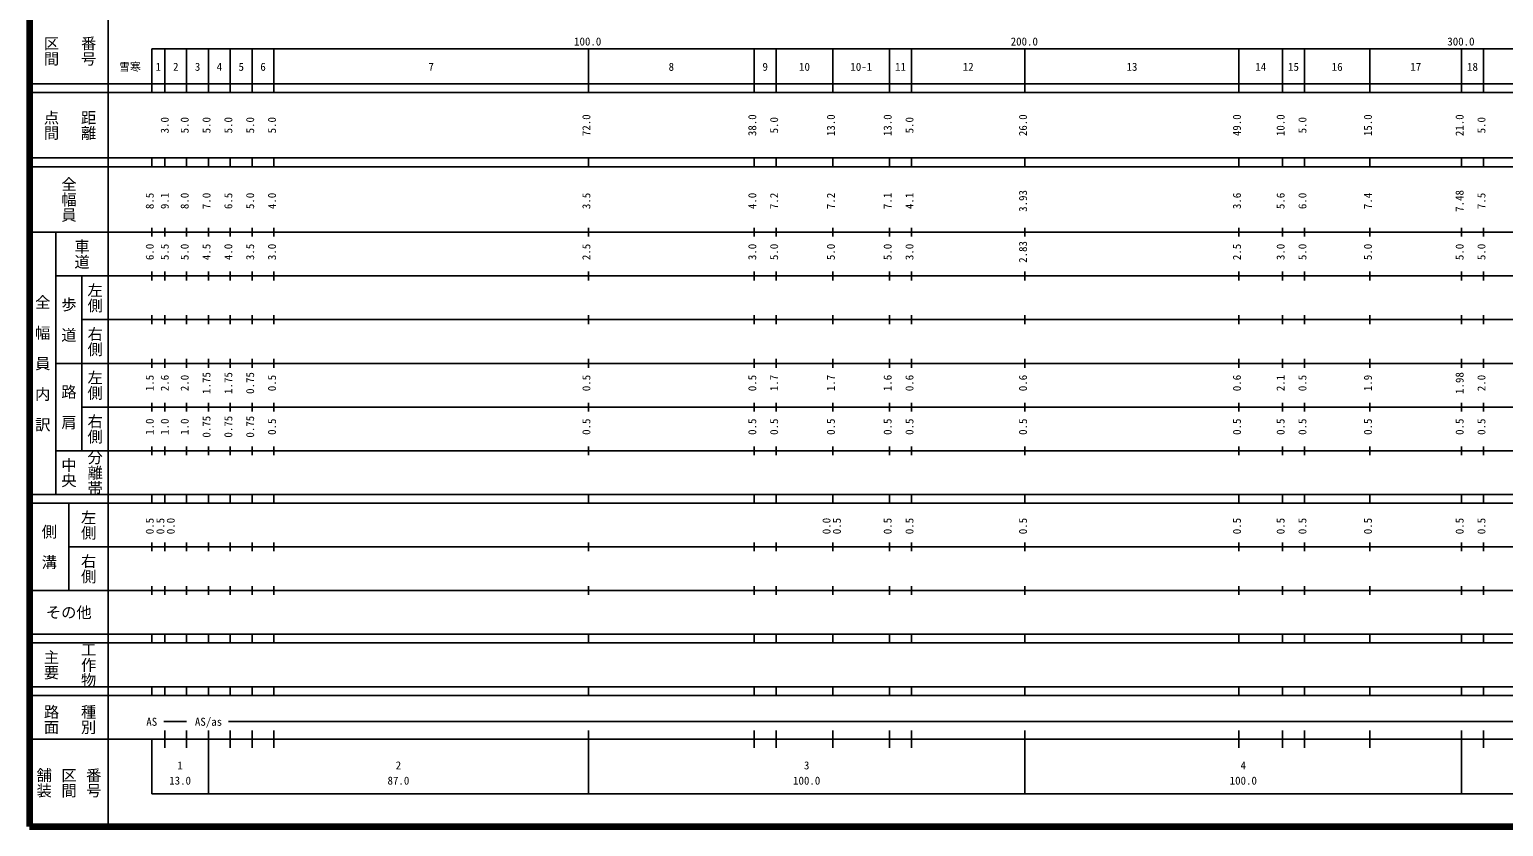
# Model space of a CAD drawing. Units: millimetres on the paper, enlarged 1000 times. Extents: x 40000 to 680000, y 20000 to 380000.
# Drawn here: x 40000 to 377598, y 20000 to 202409 of the extents above; entities that cross this region are included whole.
import ezdxf
from ezdxf.enums import TextEntityAlignment as Align

# ---------------------------------------------------------------- set-up
doc = ezdxf.new("R2010")
doc.units = ezdxf.units.MM
doc.header["$LTSCALE"] = 1000
doc.layers.add('M-TTL', color=2, linetype='Continuous', lineweight=140)
doc.layers.add('M-TTL-BAND', color=7, linetype='Continuous', lineweight=25)
doc.styles.add('@ＭＳ ゴシック', font='')
doc.styles.add('ＭＳ ゴシック', font='')
doc.styles.get('@ＭＳ ゴシック').set_extended_font_data('@MS Gothic')
doc.styles.get('ＭＳ ゴシック').set_extended_font_data('MS Gothic')

msp = doc.modelspace()

# ---------------------------------------------------------------- linework, layer by layer
at = {"layer": 'M-TTL'}
for p, q in [((40000, 380000), (40000, 20000)), ((40000, 20000), (680000, 20000))]:
    msp.add_line(p, q, dxfattribs=at)
at = {"layer": 'M-TTL-BAND'}
for p, q in [((58000, 370000), (58000, 20000)), ((68000, 198000), (579000, 198000)), ((68000, 198000), (68000, 188000)), ((71000, 188000), (71000, 198000)), ((76000, 188000), (76000, 198000)), ((81000, 188000), (81000, 198000)), ((86000, 188000), (86000, 198000)), ((91000, 188000), (91000, 198000)), ((96000, 188000), (96000, 198000)), ((168000, 188000), (168000, 198000)), ((206000, 188000), (206000, 198000)), ((211000, 188000), (211000, 198000)), ((224000, 188000), (224000, 198000)), ((237000, 188000), (237000, 198000)), ((242000, 188000), (242000, 198000)), ((268000, 188000), (268000, 198000)), ((317000, 188000), (317000, 198000)), ((327000, 188000), (327000, 198000)), ((332000, 188000), (332000, 198000)), ((347000, 188000), (347000, 198000)), ((368000, 188000), (368000, 198000)), ((373000, 188000), (373000, 198000)), ((40000, 190000), (579000, 190000)), ((40000, 188000), (579000, 188000)), ((40000, 173000), (579000, 173000)), ((68000, 171000), (68000, 173000)), ((71000, 171000), (71000, 173000)), ((76000, 171000), (76000, 173000)), ((81000, 171000), (81000, 173000)), ((86000, 171000), (86000, 173000)), ((91000, 171000), (91000, 173000)), ((96000, 171000), (96000, 173000)), ((168000, 171000), (168000, 173000)), ((206000, 171000), (206000, 173000)), ((211000, 171000), (211000, 173000)), ((224000, 171000), (224000, 173000)), ((237000, 171000), (237000, 173000)), ((242000, 171000), (242000, 173000)), ((268000, 171000), (268000, 173000)), ((317000, 171000), (317000, 173000)), ((327000, 171000), (327000, 173000)), ((332000, 171000), (332000, 173000)), ((347000, 171000), (347000, 173000)), ((368000, 171000), (368000, 173000)), ((373000, 171000), (373000, 173000)), ((40000, 171000), (579000, 171000)), ((40000, 156000), (579000, 156000)), ((46000, 96000), (46000, 156000)), ((68000, 155000), (68000, 157000)), ((71000, 155000), (71000, 157000)), ((76000, 155000), (76000, 157000)), ((81000, 155000), (81000, 157000)), ((86000, 155000), (86000, 157000)), ((91000, 155000), (91000, 157000)), ((96000, 155000), (96000, 157000)), ((168000, 155000), (168000, 157000)), ((206000, 155000), (206000, 157000)), ((211000, 155000), (211000, 157000)), ((224000, 155000), (224000, 157000)), ((237000, 155000), (237000, 157000)), ((242000, 155000), (242000, 157000)), ((268000, 155000), (268000, 157000)), ((317000, 155000), (317000, 157000)), ((327000, 155000), (327000, 157000)), ((332000, 155000), (332000, 157000)), ((347000, 155000), (347000, 157000)), ((368000, 155000), (368000, 157000)), ((373000, 155000), (373000, 157000)), ((46000, 146000), (579000, 146000)), ((52000, 146000), (52000, 106000)), ((68000, 145000), (68000, 147000)), ((71000, 145000), (71000, 147000)), ((76000, 145000), (76000, 147000)), ((81000, 145000), (81000, 147000)), ((86000, 145000), (86000, 147000)), ((91000, 145000), (91000, 147000)), ((96000, 145000), (96000, 147000)), ((168000, 145000), (168000, 147000)), ((206000, 145000), (206000, 147000)), ((211000, 145000), (211000, 147000)), ((224000, 145000), (224000, 147000)), ((237000, 145000), (237000, 147000)), ((242000, 145000), (242000, 147000)), ((268000, 145000), (268000, 147000)), ((317000, 145000), (317000, 147000)), ((327000, 145000), (327000, 147000)), ((332000, 145000), (332000, 147000)), ((347000, 145000), (347000, 147000)), ((368000, 145000), (368000, 147000)), ((373000, 145000), (373000, 147000)), ((52000, 136000), (579000, 136000)), ((68000, 135000), (68000, 137000)), ((71000, 135000), (71000, 137000)), ((76000, 135000), (76000, 137000)), ((81000, 135000), (81000, 137000)), ((86000, 135000), (86000, 137000)), ((91000, 135000), (91000, 137000)), ((96000, 135000), (96000, 137000)), ((168000, 135000), (168000, 137000)), ((206000, 135000), (206000, 137000)), ((211000, 135000), (211000, 137000)), ((224000, 135000), (224000, 137000)), ((237000, 135000), (237000, 137000)), ((242000, 135000), (242000, 137000)), ((268000, 135000), (268000, 137000)), ((317000, 135000), (317000, 137000)), ((327000, 135000), (327000, 137000)), ((332000, 135000), (332000, 137000)), ((347000, 135000), (347000, 137000)), ((368000, 135000), (368000, 137000)), ((373000, 135000), (373000, 137000)), ((46000, 126000), (579000, 126000)), ((68000, 125000), (68000, 127000)), ((71000, 125000), (71000, 127000)), ((76000, 125000), (76000, 127000)), ((81000, 125000), (81000, 127000)), ((86000, 125000), (86000, 127000)), ((91000, 125000), (91000, 127000)), ((96000, 125000), (96000, 127000)), ((168000, 125000), (168000, 127000)), ((206000, 125000), (206000, 127000)), ((211000, 125000), (211000, 127000)), ((224000, 125000), (224000, 127000)), ((237000, 125000), (237000, 127000)), ((242000, 125000), (242000, 127000)), ((268000, 125000), (268000, 127000)), ((317000, 125000), (317000, 127000)), ((327000, 125000), (327000, 127000)), ((332000, 125000), (332000, 127000)), ((347000, 125000), (347000, 127000)), ((368000, 125000), (368000, 127000)), ((373000, 125000), (373000, 127000)), ((52000, 116000), (579000, 116000)), ((68000, 115000), (68000, 117000)), ((71000, 115000), (71000, 117000)), ((76000, 115000), (76000, 117000)), ((81000, 115000), (81000, 117000)), ((86000, 115000), (86000, 117000)), ((91000, 115000), (91000, 117000)), ((96000, 115000), (96000, 117000)), ((168000, 115000), (168000, 117000)), ((206000, 115000), (206000, 117000)), ((211000, 115000), (211000, 117000)), ((224000, 115000), (224000, 117000)), ((237000, 115000), (237000, 117000)), ((242000, 115000), (242000, 117000)), ((268000, 115000), (268000, 117000)), ((317000, 115000), (317000, 117000)), ((327000, 115000), (327000, 117000)), ((332000, 115000), (332000, 117000)), ((347000, 115000), (347000, 117000)), ((368000, 115000), (368000, 117000)), ((373000, 115000), (373000, 117000)), ((46000, 106000), (579000, 106000)), ((68000, 105000), (68000, 107000)), ((71000, 105000), (71000, 107000)), ((76000, 105000), (76000, 107000)), ((81000, 105000), (81000, 107000)), ((86000, 105000), (86000, 107000)), ((91000, 105000), (91000, 107000)), ((96000, 105000), (96000, 107000)), ((168000, 105000), (168000, 107000)), ((206000, 105000), (206000, 107000)), ((211000, 105000), (211000, 107000)), ((224000, 105000), (224000, 107000)), ((237000, 105000), (237000, 107000)), ((242000, 105000), (242000, 107000)), ((268000, 105000), (268000, 107000)), ((317000, 105000), (317000, 107000)), ((327000, 105000), (327000, 107000)), ((332000, 105000), (332000, 107000)), ((347000, 105000), (347000, 107000)), ((368000, 105000), (368000, 107000)), ((373000, 105000), (373000, 107000)), ((40000, 96000), (579000, 96000)), ((68000, 94000), (68000, 96000)), ((71000, 94000), (71000, 96000)), ((76000, 94000), (76000, 96000)), ((81000, 94000), (81000, 96000)), ((86000, 94000), (86000, 96000)), ((91000, 94000), (91000, 96000)), ((96000, 94000), (96000, 96000)), ((168000, 94000), (168000, 96000)), ((206000, 94000), (206000, 96000)), ((211000, 94000), (211000, 96000)), ((224000, 94000), (224000, 96000)), ((237000, 94000), (237000, 96000)), ((242000, 94000), (242000, 96000)), ((268000, 94000), (268000, 96000)), ((317000, 94000), (317000, 96000)), ((327000, 94000), (327000, 96000)), ((332000, 94000), (332000, 96000)), ((347000, 94000), (347000, 96000)), ((368000, 94000), (368000, 96000)), ((373000, 94000), (373000, 96000)), ((40000, 94000), (579000, 94000)), ((49000, 94000), (49000, 74000)), ((68000, 83000), (68000, 85000)), ((71000, 83000), (71000, 85000)), ((76000, 83000), (76000, 85000)), ((81000, 83000), (81000, 85000)), ((86000, 83000), (86000, 85000)), ((91000, 83000), (91000, 85000)), ((96000, 83000), (96000, 85000)), ((168000, 83000), (168000, 85000)), ((206000, 83000), (206000, 85000)), ((211000, 83000), (211000, 85000)), ((224000, 83000), (224000, 85000)), ((237000, 83000), (237000, 85000)), ((242000, 83000), (242000, 85000)), ((268000, 83000), (268000, 85000)), ((317000, 83000), (317000, 85000)), ((327000, 83000), (327000, 85000)), ((332000, 83000), (332000, 85000)), ((347000, 83000), (347000, 85000)), ((368000, 83000), (368000, 85000)), ((373000, 83000), (373000, 85000)), ((49000, 84000), (579000, 84000)), ((68000, 73000), (68000, 75000)), ((71000, 73000), (71000, 75000)), ((76000, 73000), (76000, 75000)), ((81000, 73000), (81000, 75000)), ((86000, 73000), (86000, 75000)), ((91000, 73000), (91000, 75000)), ((96000, 73000), (96000, 75000)), ((168000, 73000), (168000, 75000)), ((206000, 73000), (206000, 75000)), ((211000, 73000), (211000, 75000)), ((224000, 73000), (224000, 75000)), ((237000, 73000), (237000, 75000)), ((242000, 73000), (242000, 75000)), ((268000, 73000), (268000, 75000)), ((317000, 73000), (317000, 75000)), ((327000, 73000), (327000, 75000)), ((332000, 73000), (332000, 75000)), ((347000, 73000), (347000, 75000)), ((368000, 73000), (368000, 75000)), ((373000, 73000), (373000, 75000)), ((40000, 74000), (579000, 74000)), ((40000, 64000), (579000, 64000)), ((40000, 62000), (579000, 62000)), ((68000, 62000), (68000, 64000)), ((71000, 62000), (71000, 64000)), ((76000, 62000), (76000, 64000)), ((81000, 62000), (81000, 64000)), ((86000, 62000), (86000, 64000)), ((91000, 62000), (91000, 64000)), ((96000, 62000), (96000, 64000)), ((168000, 62000), (168000, 64000)), ((206000, 62000), (206000, 64000)), ((211000, 62000), (211000, 64000)), ((224000, 62000), (224000, 64000)), ((237000, 62000), (237000, 64000)), ((242000, 62000), (242000, 64000)), ((268000, 62000), (268000, 64000)), ((317000, 62000), (317000, 64000)), ((327000, 62000), (327000, 64000)), ((332000, 62000), (332000, 64000)), ((347000, 62000), (347000, 64000)), ((368000, 62000), (368000, 64000)), ((373000, 62000), (373000, 64000)), ((40000, 52000), (579000, 52000)), ((68000, 50000), (68000, 52000)), ((71000, 50000), (71000, 52000)), ((76000, 50000), (76000, 52000)), ((81000, 50000), (81000, 52000)), ((86000, 50000), (86000, 52000)), ((91000, 50000), (91000, 52000)), ((96000, 50000), (96000, 52000)), ((168000, 50000), (168000, 52000)), ((206000, 50000), (206000, 52000)), ((211000, 50000), (211000, 52000)), ((224000, 50000), (224000, 52000)), ((237000, 50000), (237000, 52000)), ((242000, 50000), (242000, 52000)), ((268000, 50000), (268000, 52000)), ((317000, 50000), (317000, 52000)), ((327000, 50000), (327000, 52000)), ((332000, 50000), (332000, 52000)), ((347000, 50000), (347000, 52000)), ((368000, 50000), (368000, 52000)), ((373000, 50000), (373000, 52000)), ((40000, 50000), (579000, 50000)), ((76000, 44000), (70807, 44000)), ((85603, 44000), (565000, 44000)), ((71000, 38000), (71000, 42000)), ((76000, 38000), (76000, 42000)), ((81000, 27500), (81000, 42000)), ((86000, 38000), (86000, 42000)), ((91000, 38000), (91000, 42000)), ((96000, 38000), (96000, 42000)), ((168000, 27500), (168000, 42000)), ((206000, 38000), (206000, 42000)), ((211000, 38000), (211000, 42000)), ((224000, 38000), (224000, 42000)), ((237000, 38000), (237000, 42000)), ((242000, 38000), (242000, 42000)), ((268000, 27500), (268000, 42000)), ((317000, 38000), (317000, 42000)), ((327000, 38000), (327000, 42000)), ((332000, 38000), (332000, 42000)), ((347000, 38000), (347000, 42000)), ((368000, 27500), (368000, 42000)), ((373000, 38000), (373000, 42000)), ((40000, 40000), (579000, 40000)), ((68000, 40000), (68000, 27500)), ((68000, 27500), (579000, 27500))]:
    msp.add_line(p, q, dxfattribs=at)

# ---------------------------------------------------------------- texts
at = {"layer": 'M-TTL-BAND', "style": '@ＭＳ ゴシック'}
for s, p in [('区間', (45000, 197500)), ('番号', (53500, 197500)), ('点間', (45000, 180500)), ('距離', (53500, 180500)), ('全幅員', (49000, 163500)), ('車道', (52000, 151000)), ('左側', (55000, 141000)), ('全\u3000幅\u3000員\u3000内\u3000訳', (43000, 126000)), ('歩\u3000道', (49000, 136000)), ('右側', (55000, 131000)), ('左側', (55000, 121000)), ('路\u3000肩', (49000, 116000)), ('右側', (55000, 111000)), ('分離帯', (55000, 101000)), ('中央', (49000, 101000)), ('左側', (53500, 89000)), ('側\u3000溝', (44500, 84000)), ('右側', (53500, 79000)), ('工作物', (53500, 57000)), ('主要', (45000, 57000)), ('路面', (45000, 44500)), ('種別', (53500, 44500)), ('舗装', (43333, 30000)), ('区間', (49000, 30000)), ('番号', (54667, 30000))]:
    msp.add_text(s, height=2566, rotation=270, dxfattribs=at).set_placement(p, align=Align.MIDDLE_CENTER)
at = {"layer": 'M-TTL-BAND', "style": 'ＭＳ ゴシック'}
for s, p in [('100.0', (167844, 198195)), ('200.0', (267844, 198195)), ('300.0', (367844, 198195)), ('雪寒', (63017, 192405)), ('1', (69500, 192405)), ('2', (73500, 192405)), ('3', (78500, 192405)), ('4', (83500, 192405)), ('5', (88500, 192405)), ('6', (93500, 192405)), ('7', (132000, 192405)), ('8', (187000, 192405)), ('9', (208500, 192405)), ('10', (217500, 192405)), ('10-1', (230500, 192405)), ('11', (239500, 192405)), ('12', (255000, 192405)), ('13', (292500, 192405)), ('14', (322000, 192405)), ('15', (329500, 192405)), ('16', (339500, 192405)), ('17', (357500, 192405)), ('18', (370500, 192405)), ('AS', (68000, 42500)), ('AS/as', (81000, 42500)), ('1', (74500, 32523)), ('2', (124500, 32523)), ('3', (218000, 32523)), ('4', (318000, 32523)), ('13.0', (74500, 29033)), ('87.0', (124500, 29033)), ('100.0', (218000, 29033)), ('100.0', (318000, 29033))]:
    msp.add_text(s, height=1833, dxfattribs=at).set_placement(p, align=Align.BOTTOM_CENTER)
for s, p in [('72.0', (169000, 180500)), ('38.0', (207000, 180500)), ('13.0', (225000, 180500)), ('13.0', (238000, 180500)), ('26.0', (269000, 180500)), ('49.0', (318000, 180500)), ('10.0', (328000, 180500)), ('15.0', (348000, 180500)), ('21.0', (369000, 180500)), ('3.0', (72437, 180500)), ('5.0', (77000, 180500)), ('5.0', (82000, 180500)), ('5.0', (87000, 180500)), ('5.0', (92000, 180500)), ('5.0', (97000, 180500)), ('5.0', (212000, 180500)), ('5.0', (243000, 180500)), ('5.0', (333000, 180500)), ('5.0', (374000, 180500)), ('3.93', (269000, 163174)), ('7.48', (369000, 163174)), ('8.5', (69000, 163174)), ('9.1', (72437, 163174)), ('8.0', (77000, 163174)), ('7.0', (82000, 163174)), ('6.5', (87000, 163174)), ('5.0', (92000, 163174)), ('4.0', (97000, 163174)), ('3.5', (169000, 163174)), ('4.0', (207000, 163174)), ('7.2', (212000, 163174)), ('7.2', (225000, 163174)), ('7.1', (238000, 163174)), ('4.1', (243000, 163174)), ('3.6', (318000, 163174)), ('5.6', (328000, 163174)), ('6.0', (333000, 163174)), ('7.4', (348000, 163174)), ('7.5', (374000, 163174)), ('6.0', (69000, 151500)), ('5.5', (72437, 151500)), ('5.0', (77000, 151500)), ('4.5', (82000, 151500)), ('4.0', (87000, 151500)), ('3.5', (92000, 151500)), ('3.0', (97000, 151500)), ('2.5', (169000, 151500)), ('3.0', (207000, 151500)), ('5.0', (212000, 151500)), ('5.0', (225000, 151500)), ('5.0', (238000, 151500)), ('3.0', (243000, 151500)), ('2.83', (269000, 151500)), ('2.5', (318000, 151500)), ('3.0', (328000, 151500)), ('5.0', (333000, 151500)), ('5.0', (348000, 151500)), ('5.0', (369000, 151500)), ('5.0', (374000, 151500)), ('1.5', (69000, 121500)), ('2.6', (72437, 121500)), ('2.0', (77000, 121500)), ('1.75', (82000, 121500)), ('1.75', (87000, 121500)), ('0.75', (92000, 121500)), ('0.5', (97000, 121500)), ('0.5', (169000, 121500)), ('0.5', (207000, 121500)), ('1.7', (212000, 121500)), ('1.7', (225000, 121500)), ('1.6', (238000, 121500)), ('0.6', (243000, 121500)), ('0.6', (269000, 121500)), ('0.6', (318000, 121500)), ('2.1', (328000, 121500)), ('0.5', (333000, 121500)), ('1.9', (348000, 121500)), ('1.98', (369000, 121500)), ('2.0', (374000, 121500)), ('1.0', (69000, 111500)), ('1.0', (72437, 111500)), ('1.0', (77000, 111500)), ('0.75', (82000, 111500)), ('0.75', (87000, 111500)), ('0.75', (92000, 111500)), ('0.5', (97000, 111500)), ('0.5', (169000, 111500)), ('0.5', (207000, 111500)), ('0.5', (212000, 111500)), ('0.5', (225000, 111500)), ('0.5', (238000, 111500)), ('0.5', (243000, 111500)), ('0.5', (269000, 111500)), ('0.5', (318000, 111500)), ('0.5', (328000, 111500)), ('0.5', (333000, 111500)), ('0.5', (348000, 111500)), ('0.5', (369000, 111500)), ('0.5', (374000, 111500)), ('0.5', (69000, 88764)), ('0.5', (71437, 88764)), ('0.0', (73807, 88764)), ('0.0', (224000, 88764)), ('0.5', (226370, 88764)), ('0.5', (238000, 88764)), ('0.5', (243000, 88764)), ('0.5', (269000, 88764)), ('0.5', (318000, 88764)), ('0.5', (328000, 88764)), ('0.5', (333000, 88764)), ('0.5', (348000, 88764)), ('0.5', (369000, 88764)), ('0.5', (374000, 88764))]:
    msp.add_text(s, height=1833, rotation=90, dxfattribs=at).set_placement(p, align=Align.BOTTOM_CENTER)
msp.add_text('その他', height=2566, dxfattribs=at).set_placement((49000, 69000), align=Align.MIDDLE_CENTER)

doc.saveas('drawing.dxf')
